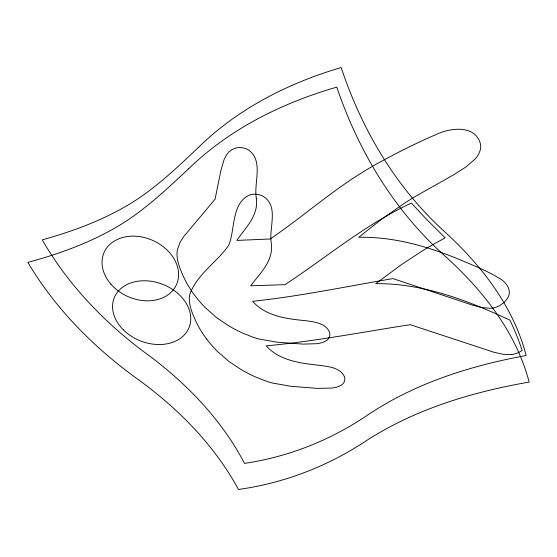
<?xml version="1.0" encoding="UTF-8"?>
<svg xmlns="http://www.w3.org/2000/svg" width="557" height="557" viewBox="0 0 557 557"><rect width="100%" height="100%" fill="white"/><g stroke="black" fill="none" stroke-linecap="round" stroke-linejoin="round"><path stroke-width="0.84" d="M511.723 354.517L503.354 354.363L494.045 352.289L410.21 324.689C362.252 332.083 314.538 341.413 266.169 345.862C279.656 360.678 300.578 363.345 319.412 365.301C328.254 366.569 340.146 367.46 344.449 376.678A12.045 9.03 8.7 0 1 343.801 382.61A11.718 8.78 8.7 0 1 341.1 385.305L337.013 387.073L331.861 388.076L317.413 388.389L290.726 386.279L272.422 383.007A73.252 56.925 12.2 0 1 266.455 381.26L255.496 376.964A126.557 101.743 11.2 0 1 241.348 369.702L228.816 361.375L217.474 351.46A125.791 100.908 10.9 0 1 206.682 339.116M206.675 339.122A119.623 95.707 11.3 0 1 196.28 322.19C192.959 314.816 189.373 307.144 189.331 298.9A37.27 29.131 17.2 0 1 189.937 293.915C197.338 274.016 217.153 262.138 228.899 244.969C235.298 228.948 231.259 202.295 250.372 194.665A16.014 13.563 18.6 0 1 255.976 194.219A16.306 13.807 18.5 0 1 263.05 196.217C279.057 205.951 268.982 227.263 271.155 242.281C274.03 260.836 260.62 272.373 250.727 285.804L284.982 284.669C326.896 257.16 365.517 224.179 411.372 203.096L426.3 219.096L445.182 237.832L434.202 243.869A351.947 236.69 -5.6 0 0 422.672 250.685L401.214 264.798L375.683 283.673C422.979 283.186 467.692 300.467 509.857 320.115A343.015 246.257 16.7 0 1 522.139 350.346A19.509 14.83 -3.3 0 1 511.737 354.579M256.283 198.167C258.935 215.42 245.574 227.528 236.822 240.422L270.249 238.995C303.697 216.186 333.956 188.865 368.985 168.374A354.983 254.946 -5 0 1 378.238 163.034C396.89 152.924 415.807 143.191 435.33 134.871C449.534 127.873 475.323 124.1 480.475 144.019A19.056 16.807 -9.9 0 1 480.204 150.327L478.463 154.602L475.406 158.808L465.951 166.996L453.21 175.079L415.619 196.259A343.565 241.167 -6.3 0 0 403.442 203.904L380.515 220.078L358.743 237.261C395.338 236.641 430.603 247.176 463.904 261.4C475.741 266.309 487.64 271.266 498.626 277.915C506.111 281.612 513.164 291.046 506.961 298.984A22.997 18.256 -3.7 0 1 503.751 302.723L499.469 305.737L496.127 307.185A17.344 13.716 -3.8 0 1 490.501 308.265L482.09 307.617L472.768 305.215L392.977 278.597C346.238 286.5 299.77 296.366 252.572 301.288C265.654 316.049 286.298 318.834 304.832 320.609C313.577 321.779 325.295 322.802 329.431 331.979A11.794 9.17 9.9 0 1 328.881 338.015A11.467 8.919 9.9 0 1 326.27 340.78L322.301 342.618L317.274 343.676L303.154 344.115L277.038 342.193L259.102 339.011A71.756 57.663 14.2 0 1 253.247 337.284L242.49 333.009A123.842 102.941 13.5 0 1 228.572 325.741L216.227 317.372L205.032 307.38A123.083 102.119 13.1 0 1 193.209 293.344A117.074 96.855 13.5 0 1 184.012 277.804C180.684 270.319 177.112 262.542 176.994 254.201A36.581 29.437 19.9 0 1 177.537 249.139L180.217 242.017L183.97 236.265L215.079 199.197L220.837 170.7L224.053 159.734L226.212 155.333L228.871 151.915L232.011 149.527L235.479 148.099A15.7 13.64 23.1 0 1 240.944 147.612A15.993 13.89 23.1 0 1 247.865 149.582C264.06 160.172 253.658 182.334 256.283 198.167M198.41 147.445C177.196 167.539 155.918 187.925 130.895 203.298C103.463 220.036 73.127 231.259 42.269 239.851C68.567 285.616 105.774 323.986 148.218 355.004C187.333 384.038 221.749 420.013 244.544 463.382C288.923 456.831 331.241 439.891 368.247 414.638C415.543 383.042 470.588 365.671 526.149 355.519C513.373 306.169 481.227 265.118 444.187 231.301C395.672 187.208 361.772 129.419 341.156 67.536C288.373 83.07 237.93 108.65 198.41 147.445M188.684 168.708C166.822 189.185 144.904 209.954 119.142 225.529C90.84 242.511 59.599 253.797 27.85 262.396C55.616 309.128 94.425 348.132 138.421 379.679C178.741 409.047 214.522 445.363 238.466 489.464C283.973 483.149 327.537 466.404 365.803 441.047C414.951 409.186 471.856 392.058 529.15 382.074C515.873 331.506 482.418 289.779 444.256 255.371C393.89 210.226 358.443 150.877 336.776 87.15C282.148 102.892 229.756 128.834 188.684 168.708M123.271 329.772A40.271 30.391 21.4 0 0 189.136 327.391A40.271 30.391 21.4 0 0 142.571 280.791A40.271 30.391 21.4 0 0 123.271 329.772M110.913 284.154A39.61 30.691 24 0 0 176.242 285.149A39.61 30.691 24 0 0 133.771 236.154A39.61 30.691 24 0 0 110.913 284.154"/></g></svg>
